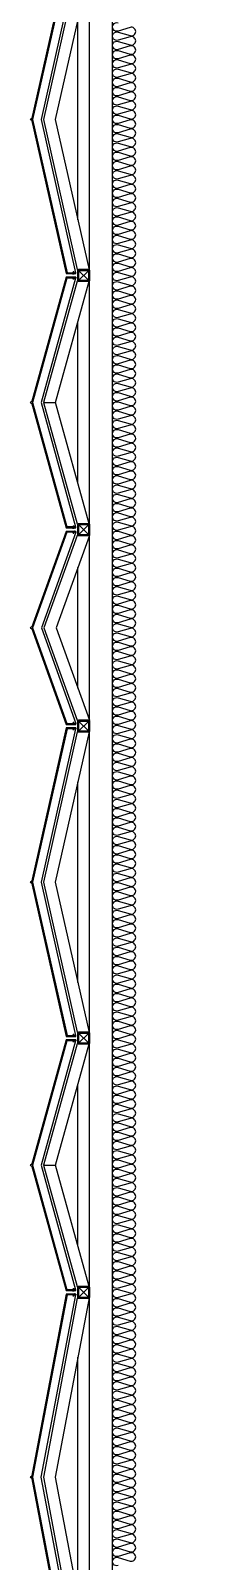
# Model space of a CAD drawing. Header units: millimetres. Extents: x -95754 to 177808, y 34455 to 150605.
# Drawn here: x 91700 to 92464, y 129491 to 136114 of the extents above; entities that cross this region are included whole.
import ezdxf

# ---------------------------------------------------------------- set-up
doc = ezdxf.new("R2010")
doc.units = ezdxf.units.MM
doc.header["$LTSCALE"] = 300
doc.linetypes.add('HID', pattern=[2.8, 1.8, -1])
for name, color, linetype in [('6FIN', 6, 'Continuous'), ('A-하지철물', 55, 'Continuous'), ('alucobond', 4, 'Continuous'), ('ISL', 251, 'Continuous'), ('mold', 4, 'Continuous'), ('SHEET', 6, 'Continuous')]:
    doc.layers.add(name, color=color, linetype=linetype)

# ---------------------------------------------------------------- blocks, each defined once
blk = doc.blocks.new('EX-850-1')
at = {"layer": '6FIN', "elevation": 0}
for points in [[(3.2, 204.1), (46.8, 204.1, 0.414214), (50, 207.3), (50, 250.9, 0.414214), (46.8, 254.1), (3.2, 254.1, 0.414214), (0, 250.9), (0, 207.3, 0.414214)], [(896.8, 204.1), (853.2, 204.1, -0.414214), (850, 207.3), (850, 250.9, -0.414214), (853.2, 254.1), (896.8, 254.1, -0.414214), (900, 250.9), (900, 207.3, -0.414214)]]:
    blk.add_lwpolyline(points, format="xyb", close=True, dxfattribs=at)
at = {"layer": 'A-하지철물'}
for p, q in [((850, 254.1), (50, 254.1)), ((710.9, 204.1), (189.1, 204.1))]:
    blk.add_line(p, q, dxfattribs=at)
at = {"layer": 'A-하지철물', "elevation": 0}
for points in [[(49.9, 254.1), (450, 110.3), (850.1, 254.1)], [(50, 204.1), (50, 200.9), (450, 57.2), (850, 200.9), (850, 204.1)]]:
    blk.add_lwpolyline(points, dxfattribs=at)
at = {"layer": 'A-하지철물'}
blk.add_circle((450, 4.1), 4.07, dxfattribs=at)
at = {"layer": 'alucobond', "color": 251, "linetype": 'HID', "ltscale": 10}
for p, q in [((30.2, 185.1), (41.5, 185.1)), ((31.5, 182.4), (31.5, 187.8)), ((31.5, 186.6), (39.5, 186.6)), ((31.5, 183.6), (39.5, 183.6)), ((32, 189.3), (32.5, 189.3)), ((32, 180.9), (32.5, 180.9)), ((32.5, 180.9), (32.5, 189.3)), ((38, 182.7), (38, 187.4)), ((39.5, 182.7), (39.5, 187.4)), ((869.8, 185.1), (858.5, 185.1)), ((860.5, 182.7), (860.5, 187.4)), ((868.5, 186.6), (860.5, 186.6)), ((868.5, 183.6), (860.5, 183.6)), ((862, 182.7), (862, 187.4)), ((867.5, 180.9), (867.5, 189.3)), ((868, 189.3), (867.5, 189.3)), ((868, 180.9), (867.5, 180.9)), ((868.5, 182.4), (868.5, 187.8))]:
    blk.add_line(p, q, dxfattribs=at)
at = {"layer": 'alucobond'}
for p, q in [((32.5, 195.1), (36.5, 195.1)), ((867.5, 195.1), (863.5, 195.1))]:
    blk.add_line(p, q, dxfattribs=at)
at = {"layer": 'alucobond', "color": 251, "linetype": 'HID', "ltscale": 10}
for points in [[(32, 189.3), (31.5, 187.8)], [(32, 180.9), (31.5, 182.4)], [(868, 189.3), (868.5, 187.8)], [(868, 180.9), (868.5, 182.4)]]:
    blk.add_lwpolyline(points, dxfattribs=at)
at = {"layer": 'alucobond', "elevation": 0}
for points in [[(32.5, 195.1), (32.5, 154.1), (450, 4.1), (867.5, 154.1), (867.5, 195.1)], [(36.5, 195.1), (36.5, 156.9), (450, 8.3), (863.5, 156.9), (863.5, 195.1)]]:
    blk.add_lwpolyline(points, dxfattribs=at)
at = {"layer": 'alucobond', "color": 251, "linetype": 'HID', "ltscale": 10, "elevation": 0}
blk.add_lwpolyline([(36.5, 195.1), (450, 46.6), (863.5, 195.1)], dxfattribs=at)
at = {"layer": 'alucobond', "color": 251, "linetype": 'HID', "ltscale": 10}
for points in [[(39.5, 186.6, -0.666667), (39.5, 183.6, -1.5)], [(860.5, 186.6, 0.666667), (860.5, 183.6, 1.5)]]:
    blk.add_lwpolyline(points, format="xyb", dxfattribs=at)
for centre, start, end in [((38.7, 187.4), 0, 180), ((38.7, 182.7), 180, 0), ((861.3, 187.4), 0, 180), ((861.3, 182.7), 180, 0)]:
    blk.add_arc(centre, 0.75, start, end, dxfattribs=at)
at = {"layer": 'mold', "color": 4}
for points in [[(25, 204.1), (25, 202.6)], [(875, 204.1), (875, 202.6)]]:
    blk.add_lwpolyline(points, dxfattribs=at)
at = {"layer": 'SHEET', "color": 8}
for p, q in [((46.8, 250.9), (3.2, 207.3)), ((3.2, 250.9), (46.8, 207.3)), ((853.2, 250.9), (896.8, 207.3)), ((896.8, 250.9), (853.2, 207.3))]:
    blk.add_line(p, q, dxfattribs=at)
at = {"layer": 'SHEET', "color": 8, "elevation": 0}
for points in [[(3.2, 207.3), (46.8, 207.3), (46.8, 250.9), (3.2, 250.9)], [(896.8, 207.3), (853.2, 207.3), (853.2, 250.9), (896.8, 250.9)]]:
    blk.add_lwpolyline(points, close=True, dxfattribs=at)
blk = doc.blocks.new('EX-1350')
at = {"layer": '6FIN', "elevation": 0}
for points in [[(3.2, 204.1), (46.8, 204.1, 0.414214), (50, 207.3), (50, 250.9, 0.414214), (46.8, 254.1), (3.2, 254.1, 0.414214), (0, 250.9), (0, 207.3, 0.414214)], [(1396.8, 204.1), (1353.2, 204.1, -0.414214), (1350, 207.3), (1350, 250.9, -0.414214), (1353.2, 254.1), (1396.8, 254.1, -0.414214), (1400, 250.9), (1400, 207.3, -0.414214)]]:
    blk.add_lwpolyline(points, format="xyb", close=True, dxfattribs=at)
at = {"layer": 'A-하지철물'}
for p, q in [((1350, 254.1), (50, 254.1)), ((1133.9, 204.1), (266.1, 204.1))]:
    blk.add_line(p, q, dxfattribs=at)
at = {"layer": 'A-하지철물', "elevation": 0}
for points in [[(49.7, 252.7), (700, 106.6), (1350.3, 252.7)], [(50, 254.1), (50, 201.4), (700, 55.3), (1350, 201.4), (1350, 254.1)]]:
    blk.add_lwpolyline(points, dxfattribs=at)
at = {"layer": 'A-하지철물'}
blk.add_circle((700, 4.1), 4.07, dxfattribs=at)
at = {"layer": 'alucobond', "color": 251, "linetype": 'HID', "ltscale": 10}
for p, q in [((30.2, 185.1), (41.5, 185.1)), ((31.5, 182.4), (31.5, 187.8)), ((31.5, 186.6), (39.5, 186.6)), ((31.5, 183.6), (39.5, 183.6)), ((32, 189.3), (32.5, 189.3)), ((32, 180.9), (32.5, 180.9)), ((32.5, 180.9), (32.5, 189.3)), ((38, 182.7), (38, 187.4)), ((39.5, 182.7), (39.5, 187.4)), ((1369.8, 185.1), (1358.5, 185.1)), ((1360.5, 182.7), (1360.5, 187.4)), ((1368.5, 186.6), (1360.5, 186.6)), ((1368.5, 183.6), (1360.5, 183.6)), ((1362, 182.7), (1362, 187.4)), ((1367.5, 180.9), (1367.5, 189.3)), ((1368, 189.3), (1367.5, 189.3)), ((1368, 180.9), (1367.5, 180.9)), ((1368.5, 182.4), (1368.5, 187.8))]:
    blk.add_line(p, q, dxfattribs=at)
at = {"layer": 'alucobond'}
for p, q in [((32.5, 195.1), (36.5, 195.1)), ((1367.5, 195.1), (1363.5, 195.1))]:
    blk.add_line(p, q, dxfattribs=at)
at = {"layer": 'alucobond', "color": 251, "linetype": 'HID', "ltscale": 10, "elevation": 0}
for points in [[(32, 189.3), (31.5, 187.8)], [(32, 180.9), (31.5, 182.4)], [(36.5, 194.2), (700, 45.1), (1363.5, 194.2)], [(1368, 189.3), (1368.5, 187.8)], [(1368, 180.9), (1368.5, 182.4)]]:
    blk.add_lwpolyline(points, dxfattribs=at)
at = {"layer": 'alucobond', "elevation": 0}
for points in [[(32.5, 195.1), (32.5, 154.1), (700, 4.1), (1367.5, 154.1), (1367.5, 195.1)], [(36.5, 195.1), (36.5, 157.3), (700, 8.2), (1363.5, 157.3), (1363.5, 195.1)]]:
    blk.add_lwpolyline(points, dxfattribs=at)
at = {"layer": 'alucobond', "color": 251, "linetype": 'HID', "ltscale": 10, "elevation": 0}
for points in [[(39.5, 186.6, -0.666667), (39.5, 183.6, -1.5)], [(1360.5, 186.6, 0.666667), (1360.5, 183.6, 1.5)]]:
    blk.add_lwpolyline(points, format="xyb", dxfattribs=at)
at = {"layer": 'alucobond', "color": 251, "linetype": 'HID', "ltscale": 10}
for centre, start, end in [((38.7, 187.4), 0, 180), ((38.7, 182.7), 180, 0), ((1361.3, 187.4), 0, 180), ((1361.3, 182.7), 180, 0)]:
    blk.add_arc(centre, 0.75, start, end, dxfattribs=at)
at = {"layer": 'mold', "color": 4, "elevation": 0}
for points in [[(25, 204.1), (25, 202.6)], [(1375, 204.1), (1375, 202.6)]]:
    blk.add_lwpolyline(points, dxfattribs=at)
at = {"layer": 'SHEET', "color": 8}
for p, q in [((46.8, 250.9), (3.2, 207.3)), ((3.2, 250.9), (46.8, 207.3)), ((1353.2, 250.9), (1396.8, 207.3)), ((1396.8, 250.9), (1353.2, 207.3))]:
    blk.add_line(p, q, dxfattribs=at)
at = {"layer": 'SHEET', "color": 8, "elevation": 0}
for points in [[(3.2, 207.3), (46.8, 207.3), (46.8, 250.9), (3.2, 250.9)], [(1396.8, 207.3), (1353.2, 207.3), (1353.2, 250.9), (1396.8, 250.9)]]:
    blk.add_lwpolyline(points, close=True, dxfattribs=at)
blk = doc.blocks.new('EX-1100')
at = {"layer": '6FIN', "elevation": 0}
for points in [[(3.2, 204.1), (46.8, 204.1, 0.414214), (50, 207.3), (50, 250.9, 0.414214), (46.8, 254.1), (3.2, 254.1, 0.414214), (0, 250.9), (0, 207.3, 0.414214)], [(1146.8, 204.1), (1103.2, 204.1, -0.414214), (1100, 207.3), (1100, 250.9, -0.414214), (1103.2, 254.1), (1146.8, 254.1, -0.414214), (1150, 250.9), (1150, 207.3, -0.414214)]]:
    blk.add_lwpolyline(points, format="xyb", close=True, dxfattribs=at)
at = {"layer": 'A-하지철물'}
for p, q in [((1100, 254.1), (50, 254.1)), ((923.1, 204.1), (226.9, 204.1)), ((575, 55.9), (575, 107.8))]:
    blk.add_line(p, q, dxfattribs=at)
at = {"layer": 'A-하지철물', "elevation": 0}
blk.add_lwpolyline([(1100, 201.1), (1100, 253), (575, 107.8), (50, 253), (50, 201.1), (575, 55.9)], close=True, dxfattribs=at)
at = {"layer": 'A-하지철물'}
blk.add_circle((575, 4.1), 4.07, dxfattribs=at)
at = {"layer": 'alucobond', "color": 251, "linetype": 'HID', "ltscale": 10}
for p, q in [((30.2, 185.1), (41.5, 185.1)), ((31.5, 182.4), (31.5, 187.8)), ((31.5, 186.6), (39.5, 186.6)), ((31.5, 183.6), (39.5, 183.6)), ((32, 189.3), (32.5, 189.3)), ((32, 180.9), (32.5, 180.9)), ((32.5, 180.9), (32.5, 189.3)), ((38, 182.7), (38, 187.4)), ((39.5, 182.7), (39.5, 187.4)), ((1119.8, 185.1), (1108.5, 185.1)), ((1110.5, 182.7), (1110.5, 187.4)), ((1118.5, 186.6), (1110.5, 186.6)), ((1118.5, 183.6), (1110.5, 183.6)), ((1112, 182.7), (1112, 187.4)), ((1117.5, 180.9), (1117.5, 189.3)), ((1118, 189.3), (1117.5, 189.3)), ((1118, 180.9), (1117.5, 180.9)), ((1118.5, 182.4), (1118.5, 187.8))]:
    blk.add_line(p, q, dxfattribs=at)
at = {"layer": 'alucobond'}
for p, q in [((32.5, 195.1), (36.5, 195.1)), ((1117.5, 195.1), (1113.5, 195.1))]:
    blk.add_line(p, q, dxfattribs=at)
at = {"layer": 'alucobond', "color": 251, "linetype": 'HID', "ltscale": 10, "elevation": 0}
for points in [[(32, 189.3), (31.5, 187.8)], [(32, 180.9), (31.5, 182.4)], [(36.5, 194.5), (575, 45.6), (1113.5, 194.5)], [(1118, 189.3), (1118.5, 187.8)], [(1118, 180.9), (1118.5, 182.4)]]:
    blk.add_lwpolyline(points, dxfattribs=at)
at = {"layer": 'alucobond', "elevation": 0}
for points in [[(32.5, 195.1), (32.5, 154.1), (575, 4.1), (1117.5, 154.1), (1117.5, 195.1)], [(36.5, 195.1), (36.5, 157.1), (575, 8.2), (1113.5, 157.1), (1113.5, 195.1)], [(1113.5, 195.1), (1113.5, 157.2)]]:
    blk.add_lwpolyline(points, dxfattribs=at)
at = {"layer": 'alucobond', "color": 251, "linetype": 'HID', "ltscale": 10, "elevation": 0}
for points in [[(39.5, 186.6, -0.666667), (39.5, 183.6, -1.5)], [(1110.5, 186.6, 0.666667), (1110.5, 183.6, 1.5)]]:
    blk.add_lwpolyline(points, format="xyb", dxfattribs=at)
at = {"layer": 'alucobond', "color": 251, "linetype": 'HID', "ltscale": 10}
for centre, start, end in [((38.7, 187.4), 0, 180), ((38.7, 182.7), 180, 0), ((1111.3, 187.4), 0, 180), ((1111.3, 182.7), 180, 0)]:
    blk.add_arc(centre, 0.75, start, end, dxfattribs=at)
at = {"layer": 'mold', "color": 4, "elevation": 0}
for points in [[(25, 204.1), (25, 202.6)], [(1125, 204.1), (1125, 202.6)]]:
    blk.add_lwpolyline(points, dxfattribs=at)
at = {"layer": 'SHEET', "color": 8}
for p, q in [((46.8, 250.9), (3.2, 207.3)), ((3.2, 250.9), (46.8, 207.3)), ((1103.2, 250.9), (1146.8, 207.3)), ((1146.8, 250.9), (1103.2, 207.3))]:
    blk.add_line(p, q, dxfattribs=at)
at = {"layer": 'SHEET', "color": 8, "elevation": 0}
for points in [[(3.2, 207.3), (46.8, 207.3), (46.8, 250.9), (3.2, 250.9)], [(1146.8, 207.3), (1103.2, 207.3), (1103.2, 250.9), (1146.8, 250.9)]]:
    blk.add_lwpolyline(points, close=True, dxfattribs=at)
blk = doc.blocks.new('EX-1600')
at = {"layer": '6FIN', "elevation": 0}
for points in [[(3.2, 204.1), (46.8, 204.1, 0.414214), (50, 207.3), (50, 250.9, 0.414214), (46.8, 254.1), (3.2, 254.1, 0.414214), (0, 250.9), (0, 207.3, 0.414214)], [(1646.8, 204.1), (1603.2, 204.1, -0.414214), (1600, 207.3), (1600, 250.9, -0.414214), (1603.2, 254.1), (1646.8, 254.1, -0.414214), (1650, 250.9), (1650, 207.3, -0.414214)]]:
    blk.add_lwpolyline(points, format="xyb", close=True, dxfattribs=at)
at = {"layer": 'A-하지철물'}
for p, q in [((1600, 254.1), (50, 254.1)), ((1344, 204.1), (306, 204.1))]:
    blk.add_line(p, q, dxfattribs=at)
at = {"layer": 'A-하지철물', "elevation": 0}
for points in [[(41.9, 254.1), (825, 105.8), (1608.1, 254.1)], [(50, 204.1), (50, 201.6), (825, 55), (1600, 201.6), (1600, 204.1)]]:
    blk.add_lwpolyline(points, dxfattribs=at)
at = {"layer": 'A-하지철물'}
blk.add_circle((825, 4.1), 4.07, dxfattribs=at)
at = {"layer": 'alucobond', "color": 251, "linetype": 'HID', "ltscale": 10}
for p, q in [((30.2, 185.1), (41.5, 185.1)), ((31.5, 182.4), (31.5, 187.8)), ((31.5, 186.6), (39.5, 186.6)), ((31.5, 183.6), (39.5, 183.6)), ((32, 189.3), (32.5, 189.3)), ((32, 180.9), (32.5, 180.9)), ((32.5, 180.9), (32.5, 189.3)), ((38, 182.7), (38, 187.4)), ((39.5, 182.7), (39.5, 187.4)), ((1619.8, 185.1), (1608.5, 185.1)), ((1610.5, 182.7), (1610.5, 187.4)), ((1618.5, 186.6), (1610.5, 186.6)), ((1618.5, 183.6), (1610.5, 183.6)), ((1612, 182.7), (1612, 187.4)), ((1617.5, 180.9), (1617.5, 189.3)), ((1618, 189.3), (1617.5, 189.3)), ((1618, 180.9), (1617.5, 180.9)), ((1618.5, 182.4), (1618.5, 187.8))]:
    blk.add_line(p, q, dxfattribs=at)
at = {"layer": 'alucobond'}
for p, q in [((32.5, 195.1), (36.5, 195.1)), ((1617.5, 195.1), (1613.5, 195.1))]:
    blk.add_line(p, q, dxfattribs=at)
at = {"layer": 'alucobond', "color": 251, "linetype": 'HID', "ltscale": 10}
for points in [[(32, 189.3), (31.5, 187.8)], [(32, 180.9), (31.5, 182.4)]]:
    blk.add_lwpolyline(points, dxfattribs=at)
at = {"layer": 'alucobond', "elevation": 0}
for points in [[(32.5, 195.1), (32.5, 154.1), (825, 4.1), (1617.5, 154.1), (1617.5, 195.1)], [(36.5, 195.1), (36.5, 157.4), (825, 8.1), (1613.5, 157.4), (1613.5, 195.1)]]:
    blk.add_lwpolyline(points, dxfattribs=at)
at = {"layer": 'alucobond', "color": 251, "linetype": 'HID', "ltscale": 10, "elevation": 0}
for points in [[(36.5, 194), (825, 44.8), (1613.5, 194)], [(1618, 189.3), (1618.5, 187.8)], [(1618, 180.9), (1618.5, 182.4)]]:
    blk.add_lwpolyline(points, dxfattribs=at)
at = {"layer": 'alucobond', "color": 251, "linetype": 'HID', "ltscale": 10}
blk.add_lwpolyline([(39.5, 186.6, -0.666667), (39.5, 183.6, -1.5)], format="xyb", dxfattribs=at)
at = {"layer": 'alucobond', "color": 251, "linetype": 'HID', "ltscale": 10, "elevation": 0}
blk.add_lwpolyline([(1610.5, 186.6, 0.666667), (1610.5, 183.6, 1.5)], format="xyb", dxfattribs=at)
at = {"layer": 'alucobond', "color": 251, "linetype": 'HID', "ltscale": 10}
for centre, start, end in [((38.7, 187.4), 0, 180), ((38.7, 182.7), 180, 0), ((1611.3, 187.4), 0, 180), ((1611.3, 182.7), 180, 0)]:
    blk.add_arc(centre, 0.75, start, end, dxfattribs=at)
at = {"layer": 'mold', "color": 4}
blk.add_lwpolyline([(25, 204.1), (25, 202.6)], dxfattribs=at)
at = {"layer": 'mold', "color": 4, "elevation": 0}
blk.add_lwpolyline([(1625, 204.1), (1625, 202.6)], dxfattribs=at)
at = {"layer": 'SHEET', "color": 8}
for p, q in [((46.8, 250.9), (3.2, 207.3)), ((3.2, 250.9), (46.8, 207.3)), ((1603.2, 250.9), (1646.8, 207.3)), ((1646.8, 250.9), (1603.2, 207.3))]:
    blk.add_line(p, q, dxfattribs=at)
at = {"layer": 'SHEET', "color": 8, "elevation": 0}
for points in [[(3.2, 207.3), (46.8, 207.3), (46.8, 250.9), (3.2, 250.9)], [(1646.8, 207.3), (1603.2, 207.3), (1603.2, 250.9), (1646.8, 250.9)]]:
    blk.add_lwpolyline(points, close=True, dxfattribs=at)

msp = doc.modelspace()

# ---------------------------------------------------------------- linework, layer by layer
at = {"layer": 'ISL', "elevation": 0}
msp.add_lwpolyline([(92053.6, 123830), (92053.6, 149105), (98753.6, 149105)], dxfattribs=at)
msp.add_lwpolyline([(92077.8, 129472.4, -1.372593), (92077.8, 129507.7), (92129.3, 129492.4, 0.509267), (92153.6, 129510, 0.509267), (92129.3, 129527.7), (92077.8, 129512.4, -1.372593), (92077.8, 129547.7), (92129.3, 129532.4, 0.509267), (92153.6, 129550, 0.509267), (92129.3, 129567.7), (92077.8, 129552.4, -1.372593), (92077.8, 129587.7), (92129.3, 129572.4, 0.509267), (92153.6, 129590, 0.509267), (92129.3, 129607.7), (92077.8, 129592.4, -1.372593), (92077.8, 129627.7), (92129.3, 129612.4, 0.509267), (92153.6, 129630, 0.509267), (92129.3, 129647.7), (92077.8, 129632.4, -1.372593), (92077.8, 129667.7), (92129.3, 129652.4, 0.509267), (92153.6, 129670, 0.509267), (92129.3, 129687.7), (92077.8, 129672.4, -1.372593), (92077.8, 129707.7), (92129.3, 129692.4, 0.509267), (92153.6, 129710, 0.509267), (92129.3, 129727.7), (92077.8, 129712.4, -1.372593), (92077.8, 129747.7), (92129.3, 129732.4, 0.509267), (92153.6, 129750, 0.509267), (92129.3, 129767.7), (92077.8, 129752.4, -1.372593), (92077.8, 129787.7), (92129.3, 129772.4, 0.509267), (92153.6, 129790, 0.509267), (92129.3, 129807.7), (92077.8, 129792.4, -1.372593), (92077.8, 129827.7), (92129.3, 129812.4, 0.509267), (92153.6, 129830, 0.509267), (92129.3, 129847.7), (92077.8, 129832.4, -1.372593), (92077.8, 129867.7), (92129.3, 129852.4, 0.509267), (92153.6, 129870, 0.509267), (92129.3, 129887.7), (92077.8, 129872.4, -1.372593), (92077.8, 129907.7), (92129.3, 129892.4, 0.509267), (92153.6, 129910, 0.509267), (92129.3, 129927.7), (92077.8, 129912.4, -1.372593), (92077.8, 129947.7), (92129.3, 129932.4, 0.509267), (92153.6, 129950, 0.509267), (92129.3, 129967.7), (92077.8, 129952.4, -1.372593), (92077.8, 129987.7), (92129.3, 129972.4, 0.509267), (92153.6, 129990, 0.509267), (92129.3, 130007.7), (92077.8, 129992.4, -1.372593), (92077.8, 130027.7), (92129.3, 130012.4, 0.509267), (92153.6, 130030, 0.509267), (92129.3, 130047.7), (92077.8, 130032.4, -1.372593), (92077.8, 130067.7), (92129.3, 130052.4, 0.509267), (92153.6, 130070, 0.509267), (92129.3, 130087.7), (92077.8, 130072.4, -1.372593), (92077.8, 130107.7), (92129.3, 130092.4, 0.509267), (92153.6, 130110, 0.509267), (92129.3, 130127.7), (92077.8, 130112.4, -1.372593), (92077.8, 130147.7), (92129.3, 130132.4, 0.509267), (92153.6, 130150, 0.509267), (92129.3, 130167.7), (92077.8, 130152.4, -1.372593), (92077.8, 130187.7), (92129.3, 130172.4, 0.509267), (92153.6, 130190, 0.509267), (92129.3, 130207.7), (92077.8, 130192.4, -1.372593), (92077.8, 130227.7), (92129.3, 130212.4, 0.509267), (92153.6, 130230, 0.509267), (92129.3, 130247.7), (92077.8, 130232.4, -1.372593), (92077.8, 130267.7), (92129.3, 130252.4, 0.509267), (92153.6, 130270, 0.509267), (92129.3, 130287.7), (92077.8, 130272.4, -1.372593), (92077.8, 130307.7), (92129.3, 130292.4, 0.509267), (92153.6, 130310, 0.509267), (92129.3, 130327.7), (92077.8, 130312.4, -1.372593), (92077.8, 130347.7), (92129.3, 130332.4, 0.509267), (92153.6, 130350, 0.509267), (92129.3, 130367.7), (92077.8, 130352.4, -1.372593), (92077.8, 130387.7), (92129.3, 130372.4, 0.509267), (92153.6, 130390, 0.509267), (92129.3, 130407.7), (92077.8, 130392.4, -1.372593), (92077.8, 130427.7), (92129.3, 130412.4, 0.509267), (92153.6, 130430, 0.509267), (92129.3, 130447.7), (92077.8, 130432.4, -1.372593), (92077.8, 130467.7), (92129.3, 130452.4, 0.509267), (92153.6, 130470, 0.509267), (92129.3, 130487.7), (92077.8, 130472.4, -1.372593), (92077.8, 130507.7), (92129.3, 130492.4, 0.509267), (92153.6, 130510, 0.509267), (92129.3, 130527.7), (92077.8, 130512.4, -1.372593), (92077.8, 130547.7), (92129.3, 130532.4, 0.509267), (92153.6, 130550, 0.509267), (92129.3, 130567.7), (92077.8, 130552.4, -1.372593), (92077.8, 130587.7), (92129.3, 130572.4, 0.509267), (92153.6, 130590, 0.509267), (92129.3, 130607.7), (92077.8, 130592.4, -1.372593), (92077.8, 130627.7), (92129.3, 130612.4, 0.509267), (92153.6, 130630, 0.509267), (92129.3, 130647.7), (92077.8, 130632.4, -1.372593), (92077.8, 130667.7), (92129.3, 130652.4, 0.509267), (92153.6, 130670, 0.509267), (92129.3, 130687.7), (92077.8, 130672.4, -1.372593), (92077.8, 130707.7), (92129.3, 130692.4, 0.509267), (92153.6, 130710, 0.509267), (92129.3, 130727.7), (92077.8, 130712.4, -1.372593), (92077.8, 130747.7), (92129.3, 130732.4, 0.509267), (92153.6, 130750, 0.509267), (92129.3, 130767.7), (92077.8, 130752.4, -1.372593), (92077.8, 130787.7), (92129.3, 130772.4, 0.509267), (92153.6, 130790, 0.509267), (92129.3, 130807.7), (92077.8, 130792.4, -1.372593), (92077.8, 130827.7), (92129.3, 130812.4, 0.509267), (92153.6, 130830, 0.509267), (92129.3, 130847.7), (92077.8, 130832.4, -1.372593), (92077.8, 130867.7), (92129.3, 130852.4, 0.509267), (92153.6, 130870, 0.509267), (92129.3, 130887.7), (92077.8, 130872.4, -1.372593), (92077.8, 130907.7), (92129.3, 130892.4, 0.509267), (92153.6, 130910, 0.509267), (92129.3, 130927.7), (92077.8, 130912.4, -1.372593), (92077.8, 130947.7), (92129.3, 130932.4, 0.509267), (92153.6, 130950, 0.509267), (92129.3, 130967.7), (92077.8, 130952.4, -1.372593), (92077.8, 130987.7), (92129.3, 130972.4, 0.509267), (92153.6, 130990, 0.509267), (92129.3, 131007.7), (92077.8, 130992.4, -1.372593), (92077.8, 131027.7), (92129.3, 131012.4, 0.509267), (92153.6, 131030, 0.509267), (92129.3, 131047.7), (92077.8, 131032.4, -1.372593), (92077.8, 131067.7), (92129.3, 131052.4, 0.509267), (92153.6, 131070, 0.509267), (92129.3, 131087.7), (92077.8, 131072.4, -1.372593), (92077.8, 131107.7), (92129.3, 131092.4, 0.509267), (92153.6, 131110, 0.509267), (92129.3, 131127.7), (92077.8, 131112.4, -1.372593), (92077.8, 131147.7), (92129.3, 131132.4, 0.509267), (92153.6, 131150, 0.509267), (92129.3, 131167.7), (92077.8, 131152.4, -1.372593), (92077.8, 131187.7), (92129.3, 131172.4, 0.509267), (92153.6, 131190, 0.509267), (92129.3, 131207.7), (92077.8, 131192.4, -1.372593), (92077.8, 131227.7), (92129.3, 131212.4, 0.509267), (92153.6, 131230, 0.509267), (92129.3, 131247.7), (92077.8, 131232.4, -1.372593), (92077.8, 131267.7), (92129.3, 131252.4, 0.509267), (92153.6, 131270, 0.509267), (92129.3, 131287.7), (92077.8, 131272.4, -1.372593), (92077.8, 131307.7), (92129.3, 131292.4, 0.509267), (92153.6, 131310, 0.509267), (92129.3, 131327.7), (92077.8, 131312.4, -1.372593), (92077.8, 131347.7), (92129.3, 131332.4, 0.509267), (92153.6, 131350, 0.509267), (92129.3, 131367.7), (92077.8, 131352.4, -1.372593), (92077.8, 131387.7), (92129.3, 131372.4, 0.509267), (92153.6, 131390, 0.509267), (92129.3, 131407.7), (92077.8, 131392.4, -1.372593), (92077.8, 131427.7), (92129.3, 131412.4, 0.509267), (92153.6, 131430, 0.509267), (92129.3, 131447.7), (92077.8, 131432.4, -1.372593), (92077.8, 131467.7), (92129.3, 131452.4, 0.509267), (92153.6, 131470, 0.509267), (92129.3, 131487.7), (92077.8, 131472.4, -1.372593), (92077.8, 131507.7), (92129.3, 131492.4, 0.509267), (92153.6, 131510, 0.509267), (92129.3, 131527.7), (92077.8, 131512.4, -1.372593), (92077.8, 131547.7), (92129.3, 131532.4, 0.509267), (92153.6, 131550, 0.509267), (92129.3, 131567.7), (92077.8, 131552.4, -1.372593), (92077.8, 131587.7), (92129.3, 131572.4, 0.509267), (92153.6, 131590, 0.509267), (92129.3, 131607.7), (92077.8, 131592.4, -1.372593), (92077.8, 131627.7), (92129.3, 131612.4, 0.509267), (92153.6, 131630, 0.509267), (92129.3, 131647.7), (92077.8, 131632.4, -1.372593), (92077.8, 131667.7), (92129.3, 131652.4, 0.509267), (92153.6, 131670, 0.509267), (92129.3, 131687.7), (92077.8, 131672.4, -1.372593), (92077.8, 131707.7), (92129.3, 131692.4, 0.509267), (92153.6, 131710, 0.509267), (92129.3, 131727.7), (92077.8, 131712.4, -1.372593), (92077.8, 131747.7), (92129.3, 131732.4, 0.509267), (92153.6, 131750, 0.509267), (92129.3, 131767.7), (92077.8, 131752.4, -1.372593), (92077.8, 131787.7), (92129.3, 131772.4, 0.509267), (92153.6, 131790, 0.509267), (92129.3, 131807.7), (92077.8, 131792.4, -1.372593), (92077.8, 131827.7), (92129.3, 131812.4, 0.509267), (92153.6, 131830, 0.509267), (92129.3, 131847.7), (92077.8, 131832.4, -1.372593), (92077.8, 131867.7), (92129.3, 131852.4, 0.509267), (92153.6, 131870, 0.509267), (92129.3, 131887.7), (92077.8, 131872.4, -1.372593), (92077.8, 131907.7), (92129.3, 131892.4, 0.509267), (92153.6, 131910, 0.509267), (92129.3, 131927.7), (92077.8, 131912.4, -1.372593), (92077.8, 131947.7), (92129.3, 131932.4, 0.509267), (92153.6, 131950, 0.509267), (92129.3, 131967.7), (92077.8, 131952.4, -1.372593), (92077.8, 131987.7), (92129.3, 131972.4, 0.509267), (92153.6, 131990, 0.509267), (92129.3, 132007.7), (92077.8, 131992.4, -1.372593), (92077.8, 132027.7), (92129.3, 132012.4, 0.509267), (92153.6, 132030, 0.509267), (92129.3, 132047.7), (92077.8, 132032.4, -1.372593), (92077.8, 132067.7), (92129.3, 132052.4, 0.509267), (92153.6, 132070, 0.509267), (92129.3, 132087.7), (92077.8, 132072.4, -1.372593), (92077.8, 132107.7), (92129.3, 132092.4, 0.509267), (92153.6, 132110, 0.509267), (92129.3, 132127.7), (92077.8, 132112.4, -1.372593), (92077.8, 132147.7), (92129.3, 132132.4, 0.509267), (92153.6, 132150, 0.509267), (92129.3, 132167.7), (92077.8, 132152.4, -1.372593), (92077.8, 132187.7), (92129.3, 132172.4, 0.509267), (92153.6, 132190, 0.509267), (92129.3, 132207.7), (92077.8, 132192.4, -1.372593), (92077.8, 132227.7), (92129.3, 132212.4, 0.509267), (92153.6, 132230, 0.509267), (92129.3, 132247.7), (92077.8, 132232.4, -1.372593), (92077.8, 132267.7), (92129.3, 132252.4, 0.509267), (92153.6, 132270, 0.509267), (92129.3, 132287.7), (92077.8, 132272.4, -1.372593), (92077.8, 132307.7), (92129.3, 132292.4, 0.509267), (92153.6, 132310, 0.509267), (92129.3, 132327.7), (92077.8, 132312.4, -1.372593), (92077.8, 132347.7), (92129.3, 132332.4, 0.509267), (92153.6, 132350, 0.509267), (92129.3, 132367.7), (92077.8, 132352.4, -1.372593), (92077.8, 132387.7), (92129.3, 132372.4, 0.509267), (92153.6, 132390, 0.509267), (92129.3, 132407.7), (92077.8, 132392.4, -1.372593), (92077.8, 132427.7), (92129.3, 132412.4, 0.509267), (92153.6, 132430, 0.509267), (92129.3, 132447.7), (92077.8, 132432.4, -1.372593), (92077.8, 132467.7), (92129.3, 132452.4, 0.509267), (92153.6, 132470, 0.509267), (92129.3, 132487.7), (92077.8, 132472.4, -1.372593), (92077.8, 132507.7), (92129.3, 132492.4, 0.509267), (92153.6, 132510, 0.509267), (92129.3, 132527.7), (92077.8, 132512.4, -1.372593), (92077.8, 132547.7), (92129.3, 132532.4, 0.509267), (92153.6, 132550, 0.509267), (92129.3, 132567.7), (92077.8, 132552.4, -1.372593), (92077.8, 132587.7), (92129.3, 132572.4, 0.509267), (92153.6, 132590, 0.509267), (92129.3, 132607.7), (92077.8, 132592.4, -1.372593), (92077.8, 132627.7), (92129.3, 132612.4, 0.509267), (92153.6, 132630, 0.509267), (92129.3, 132647.7), (92077.8, 132632.4, -1.372593), (92077.8, 132667.7), (92129.3, 132652.4, 0.509267), (92153.6, 132670, 0.509267), (92129.3, 132687.7), (92077.8, 132672.4, -1.372593), (92077.8, 132707.7), (92129.3, 132692.4, 0.509267), (92153.6, 132710, 0.509267), (92129.3, 132727.7), (92077.8, 132712.4, -1.372593), (92077.8, 132747.7), (92129.3, 132732.4, 0.509267), (92153.6, 132750, 0.509267), (92129.3, 132767.7), (92077.8, 132752.4, -1.372593), (92077.8, 132787.7), (92129.3, 132772.4, 0.509267), (92153.6, 132790, 0.509267), (92129.3, 132807.7), (92077.8, 132792.4, -1.372593), (92077.8, 132827.7), (92129.3, 132812.4, 0.509267), (92153.6, 132830, 0.509267), (92129.3, 132847.7), (92077.8, 132832.4, -1.372593), (92077.8, 132867.7), (92129.3, 132852.4, 0.509267), (92153.6, 132870, 0.509267), (92129.3, 132887.7), (92077.8, 132872.4, -1.372593), (92077.8, 132907.7), (92129.3, 132892.4, 0.509267), (92153.6, 132910, 0.509267), (92129.3, 132927.7), (92077.8, 132912.4, -1.372593), (92077.8, 132947.7), (92129.3, 132932.4, 0.509267), (92153.6, 132950, 0.509267), (92129.3, 132967.7), (92077.8, 132952.4, -1.372593), (92077.8, 132987.7), (92129.3, 132972.4, 0.509267), (92153.6, 132990, 0.509267), (92129.3, 133007.7), (92077.8, 132992.4, -1.372593), (92077.8, 133027.7), (92129.3, 133012.4, 0.509267), (92153.6, 133030, 0.509267), (92129.3, 133047.7), (92077.8, 133032.4, -1.372593), (92077.8, 133067.7), (92129.3, 133052.4, 0.509267), (92153.6, 133070, 0.509267), (92129.3, 133087.7), (92077.8, 133072.4, -1.372593), (92077.8, 133107.7), (92129.3, 133092.4, 0.509267), (92153.6, 133110, 0.509267), (92129.3, 133127.7), (92077.8, 133112.4, -1.372593), (92077.8, 133147.7), (92129.3, 133132.4, 0.509267), (92153.6, 133150, 0.509267), (92129.3, 133167.7), (92077.8, 133152.4, -1.372593), (92077.8, 133187.7), (92129.3, 133172.4, 0.509267), (92153.6, 133190, 0.509267), (92129.3, 133207.7), (92077.8, 133192.4, -1.372593), (92077.8, 133227.7), (92129.3, 133212.4, 0.509267), (92153.6, 133230, 0.509267), (92129.3, 133247.7), (92077.8, 133232.4, -1.372593), (92077.8, 133267.7), (92129.3, 133252.4, 0.509267), (92153.6, 133270, 0.509267), (92129.3, 133287.7), (92077.8, 133272.4, -1.372593), (92077.8, 133307.7), (92129.3, 133292.4, 0.509267), (92153.6, 133310, 0.509267), (92129.3, 133327.7), (92077.8, 133312.4, -1.372593), (92077.8, 133347.7), (92129.3, 133332.4, 0.509267), (92153.6, 133350, 0.509267), (92129.3, 133367.7), (92077.8, 133352.4, -1.372593), (92077.8, 133387.7), (92129.3, 133372.4, 0.509267), (92153.6, 133390, 0.509267), (92129.3, 133407.7), (92077.8, 133392.4, -1.372593), (92077.8, 133427.7), (92129.3, 133412.4, 0.509267), (92153.6, 133430, 0.509267), (92129.3, 133447.7), (92077.8, 133432.4, -1.372593), (92077.8, 133467.7), (92129.3, 133452.4, 0.509267), (92153.6, 133470, 0.509267), (92129.3, 133487.7), (92077.8, 133472.4, -1.372593), (92077.8, 133507.7), (92129.3, 133492.4, 0.509267), (92153.6, 133510, 0.509267), (92129.3, 133527.7), (92077.8, 133512.4, -1.372593), (92077.8, 133547.7), (92129.3, 133532.4, 0.509267), (92153.6, 133550, 0.509267), (92129.3, 133567.7), (92077.8, 133552.4, -1.372593), (92077.8, 133587.7), (92129.3, 133572.4, 0.509267), (92153.6, 133590, 0.509267), (92129.3, 133607.7), (92077.8, 133592.4, -1.372593), (92077.8, 133627.7), (92129.3, 133612.4, 0.509267), (92153.6, 133630, 0.509267), (92129.3, 133647.7), (92077.8, 133632.4, -1.372593), (92077.8, 133667.7), (92129.3, 133652.4, 0.509267), (92153.6, 133670, 0.509267), (92129.3, 133687.7), (92077.8, 133672.4, -1.372593), (92077.8, 133707.7), (92129.3, 133692.4, 0.509267), (92153.6, 133710, 0.509267), (92129.3, 133727.7), (92077.8, 133712.4, -1.372593), (92077.8, 133747.7), (92129.3, 133732.4, 0.509267), (92153.6, 133750, 0.509267), (92129.3, 133767.7), (92077.8, 133752.4, -1.372593), (92077.8, 133787.7), (92129.3, 133772.4, 0.509267), (92153.6, 133790, 0.509267), (92129.3, 133807.7), (92077.8, 133792.4, -1.372593), (92077.8, 133827.7), (92129.3, 133812.4, 0.509267), (92153.6, 133830, 0.509267), (92129.3, 133847.7), (92077.8, 133832.4, -1.372593), (92077.8, 133867.7), (92129.3, 133852.4, 0.509267), (92153.6, 133870, 0.509267), (92129.3, 133887.7), (92077.8, 133872.4, -1.372593), (92077.8, 133907.7), (92129.3, 133892.4, 0.509267), (92153.6, 133910, 0.509267), (92129.3, 133927.7), (92077.8, 133912.4, -1.372593), (92077.8, 133947.7), (92129.3, 133932.4, 0.509267), (92153.6, 133950, 0.509267), (92129.3, 133967.7), (92077.8, 133952.4, -1.372593), (92077.8, 133987.7), (92129.3, 133972.4, 0.509267), (92153.6, 133990, 0.509267), (92129.3, 134007.7), (92077.8, 133992.4, -1.372593), (92077.8, 134027.7), (92129.3, 134012.4, 0.509267), (92153.6, 134030, 0.509267), (92129.3, 134047.7), (92077.8, 134032.4, -1.372593), (92077.8, 134067.7), (92129.3, 134052.4, 0.509267), (92153.6, 134070, 0.509267), (92129.3, 134087.7), (92077.8, 134072.4, -1.372593), (92077.8, 134107.7), (92129.3, 134092.4, 0.509267), (92153.6, 134110, 0.509267), (92129.3, 134127.7), (92077.8, 134112.4, -1.372593), (92077.8, 134147.7), (92129.3, 134132.4, 0.509267), (92153.6, 134150, 0.509267), (92129.3, 134167.7), (92077.8, 134152.4, -1.372593), (92077.8, 134187.7), (92129.3, 134172.4, 0.509267), (92153.6, 134190, 0.509267), (92129.3, 134207.7), (92077.8, 134192.4, -1.372593), (92077.8, 134227.7), (92129.3, 134212.4, 0.509267), (92153.6, 134230, 0.509267), (92129.3, 134247.7), (92077.8, 134232.4, -1.372593), (92077.8, 134267.7), (92129.3, 134252.4, 0.509267), (92153.6, 134270, 0.509267), (92129.3, 134287.7), (92077.8, 134272.4, -1.372593), (92077.8, 134307.7), (92129.3, 134292.4, 0.509267), (92153.6, 134310, 0.509267), (92129.3, 134327.7), (92077.8, 134312.4, -1.372593), (92077.8, 134347.7), (92129.3, 134332.4, 0.509267), (92153.6, 134350, 0.509267), (92129.3, 134367.7), (92077.8, 134352.4, -1.372593), (92077.8, 134387.7), (92129.3, 134372.4, 0.509267), (92153.6, 134390, 0.509267), (92129.3, 134407.7), (92077.8, 134392.4, -1.372593), (92077.8, 134427.7), (92129.3, 134412.4, 0.509267), (92153.6, 134430, 0.509267), (92129.3, 134447.7), (92077.8, 134432.4, -1.372593), (92077.8, 134467.7), (92129.3, 134452.4, 0.509267), (92153.6, 134470, 0.509267), (92129.3, 134487.7), (92077.8, 134472.4, -1.372593), (92077.8, 134507.7), (92129.3, 134492.4, 0.509267), (92153.6, 134510, 0.509267), (92129.3, 134527.7), (92077.8, 134512.4, -1.372593), (92077.8, 134547.7), (92129.3, 134532.4, 0.509267), (92153.6, 134550, 0.509267), (92129.3, 134567.7), (92077.8, 134552.4, -1.372593), (92077.8, 134587.7), (92129.3, 134572.4, 0.509267), (92153.6, 134590, 0.509267), (92129.3, 134607.7), (92077.8, 134592.4, -1.372593), (92077.8, 134627.7), (92129.3, 134612.4, 0.509267), (92153.6, 134630, 0.509267), (92129.3, 134647.7), (92077.8, 134632.4, -1.372593), (92077.8, 134667.7), (92129.3, 134652.4, 0.509267), (92153.6, 134670, 0.509267), (92129.3, 134687.7), (92077.8, 134672.4, -1.372593), (92077.8, 134707.7), (92129.3, 134692.4, 0.509267), (92153.6, 134710, 0.509267), (92129.3, 134727.7), (92077.8, 134712.4, -1.372593), (92077.8, 134747.7), (92129.3, 134732.4, 0.509267), (92153.6, 134750, 0.509267), (92129.3, 134767.7), (92077.8, 134752.4, -1.372593), (92077.8, 134787.7), (92129.3, 134772.4, 0.509267), (92153.6, 134790, 0.509267), (92129.3, 134807.7), (92077.8, 134792.4, -1.372593), (92077.8, 134827.7), (92129.3, 134812.4, 0.509267), (92153.6, 134830, 0.509267), (92129.3, 134847.7), (92077.8, 134832.4, -1.372593), (92077.8, 134867.7), (92129.3, 134852.4, 0.509267), (92153.6, 134870, 0.509267), (92129.3, 134887.7), (92077.8, 134872.4, -1.372593), (92077.8, 134907.7), (92129.3, 134892.4, 0.509267), (92153.6, 134910, 0.509267), (92129.3, 134927.7), (92077.8, 134912.4, -1.372593), (92077.8, 134947.7), (92129.3, 134932.4, 0.509267), (92153.6, 134950, 0.509267), (92129.3, 134967.7), (92077.8, 134952.4, -1.372593), (92077.8, 134987.7), (92129.3, 134972.4, 0.509267), (92153.6, 134990, 0.509267), (92129.3, 135007.7), (92077.8, 134992.4, -1.372593), (92077.8, 135027.7), (92129.3, 135012.4, 0.509267), (92153.6, 135030, 0.509267), (92129.3, 135047.7), (92077.8, 135032.4, -1.372593), (92077.8, 135067.7), (92129.3, 135052.4, 0.509267), (92153.6, 135070, 0.509267), (92129.3, 135087.7), (92077.8, 135072.4, -1.372593), (92077.8, 135107.7), (92129.3, 135092.4, 0.509267), (92153.6, 135110, 0.509267), (92129.3, 135127.7), (92077.8, 135112.4, -1.372593), (92077.8, 135147.7), (92129.3, 135132.4, 0.509267), (92153.6, 135150, 0.509267), (92129.3, 135167.7), (92077.8, 135152.4, -1.372593), (92077.8, 135187.7), (92129.3, 135172.4, 0.509267), (92153.6, 135190, 0.509267), (92129.3, 135207.7), (92077.8, 135192.4, -1.372593), (92077.8, 135227.7), (92129.3, 135212.4, 0.509267), (92153.6, 135230, 0.509267), (92129.3, 135247.7), (92077.8, 135232.4, -1.372593), (92077.8, 135267.7), (92129.3, 135252.4, 0.509267), (92153.6, 135270, 0.509267), (92129.3, 135287.7), (92077.8, 135272.4, -1.372593), (92077.8, 135307.7), (92129.3, 135292.4, 0.509267), (92153.6, 135310, 0.509267), (92129.3, 135327.7), (92077.8, 135312.4, -1.372593), (92077.8, 135347.7), (92129.3, 135332.4, 0.509267), (92153.6, 135350, 0.509267), (92129.3, 135367.7), (92077.8, 135352.4, -1.372593), (92077.8, 135387.7), (92129.3, 135372.4, 0.509267), (92153.6, 135390, 0.509267), (92129.3, 135407.7), (92077.8, 135392.4, -1.372593), (92077.8, 135427.7), (92129.3, 135412.4, 0.509267), (92153.6, 135430, 0.509267), (92129.3, 135447.7), (92077.8, 135432.4, -1.372593), (92077.8, 135467.7), (92129.3, 135452.4, 0.509267), (92153.6, 135470, 0.509267), (92129.3, 135487.7), (92077.8, 135472.4, -1.372593), (92077.8, 135507.7), (92129.3, 135492.4, 0.509267), (92153.6, 135510, 0.509267), (92129.3, 135527.7), (92077.8, 135512.4, -1.372593), (92077.8, 135547.7), (92129.3, 135532.4, 0.509267), (92153.6, 135550, 0.509267), (92129.3, 135567.7), (92077.8, 135552.4, -1.372593), (92077.8, 135587.7), (92129.3, 135572.4, 0.509267), (92153.6, 135590, 0.509267), (92129.3, 135607.7), (92077.8, 135592.4, -1.372593), (92077.8, 135627.7), (92129.3, 135612.4, 0.509267), (92153.6, 135630, 0.509267), (92129.3, 135647.7), (92077.8, 135632.4, -1.372593), (92077.8, 135667.7), (92129.3, 135652.4, 0.509267), (92153.6, 135670, 0.509267), (92129.3, 135687.7), (92077.8, 135672.4, -1.372593), (92077.8, 135707.7), (92129.3, 135692.4, 0.509267), (92153.6, 135710, 0.509267), (92129.3, 135727.7), (92077.8, 135712.4, -1.372593), (92077.8, 135747.7), (92129.3, 135732.4, 0.509267), (92153.6, 135750, 0.509267), (92129.3, 135767.7), (92077.8, 135752.4, -1.372593), (92077.8, 135787.7), (92129.3, 135772.4, 0.509267), (92153.6, 135790, 0.509267), (92129.3, 135807.7), (92077.8, 135792.4, -1.372593), (92077.8, 135827.7), (92129.3, 135812.4, 0.509267), (92153.6, 135830, 0.509267), (92129.3, 135847.7), (92077.8, 135832.4, -1.372593), (92077.8, 135867.7), (92129.3, 135852.4, 0.509267), (92153.6, 135870, 0.509267), (92129.3, 135887.7), (92077.8, 135872.4, -1.372593), (92077.8, 135907.7), (92129.3, 135892.4, 0.509267), (92153.6, 135910, 0.509267), (92129.3, 135927.7), (92077.8, 135912.4, -1.372593), (92077.8, 135947.7), (92129.3, 135932.4, 0.509267), (92153.6, 135950, 0.509267), (92129.3, 135967.7), (92077.8, 135952.4, -1.372593), (92077.8, 135987.7), (92129.3, 135972.4, 0.509267), (92153.6, 135990, 0.509267), (92129.3, 136007.7), (92077.8, 135992.4, -1.372593), (92077.8, 136027.7), (92129.3, 136012.4, 0.509267), (92153.6, 136030, 0.509267), (92129.3, 136047.7), (92077.8, 136032.4, -1.372593), (92077.8, 136067.7), (92129.3, 136052.4, 0.509267), (92153.6, 136070, 0.509267), (92129.3, 136087.7), (92077.8, 136072.4, -1.372593), (92077.8, 136107.7), (92129.3, 136092.4, 0.509267), (92153.6, 136110, 0.509267), (92129.3, 136127.7), (92077.8, 136112.4, -1.372593), (92077.8, 136147.7)], format="xyb", dxfattribs=at)

# ---------------------------------------------------------------- block references
at = {"layer": 'A-하지철물', "rotation": 270}
for name, p in [('EX-1350', (91699.5, 136430)), ('EX-1100', (91699.5, 135080)), ('EX-850-1', (91699.5, 133980)), ('EX-1350', (91699.5, 133130)), ('EX-1100', (91699.5, 131780)), ('EX-1600', (91699.5, 130680))]:
    msp.add_blockref(name, p, dxfattribs=at)

doc.saveas('drawing.dxf')
